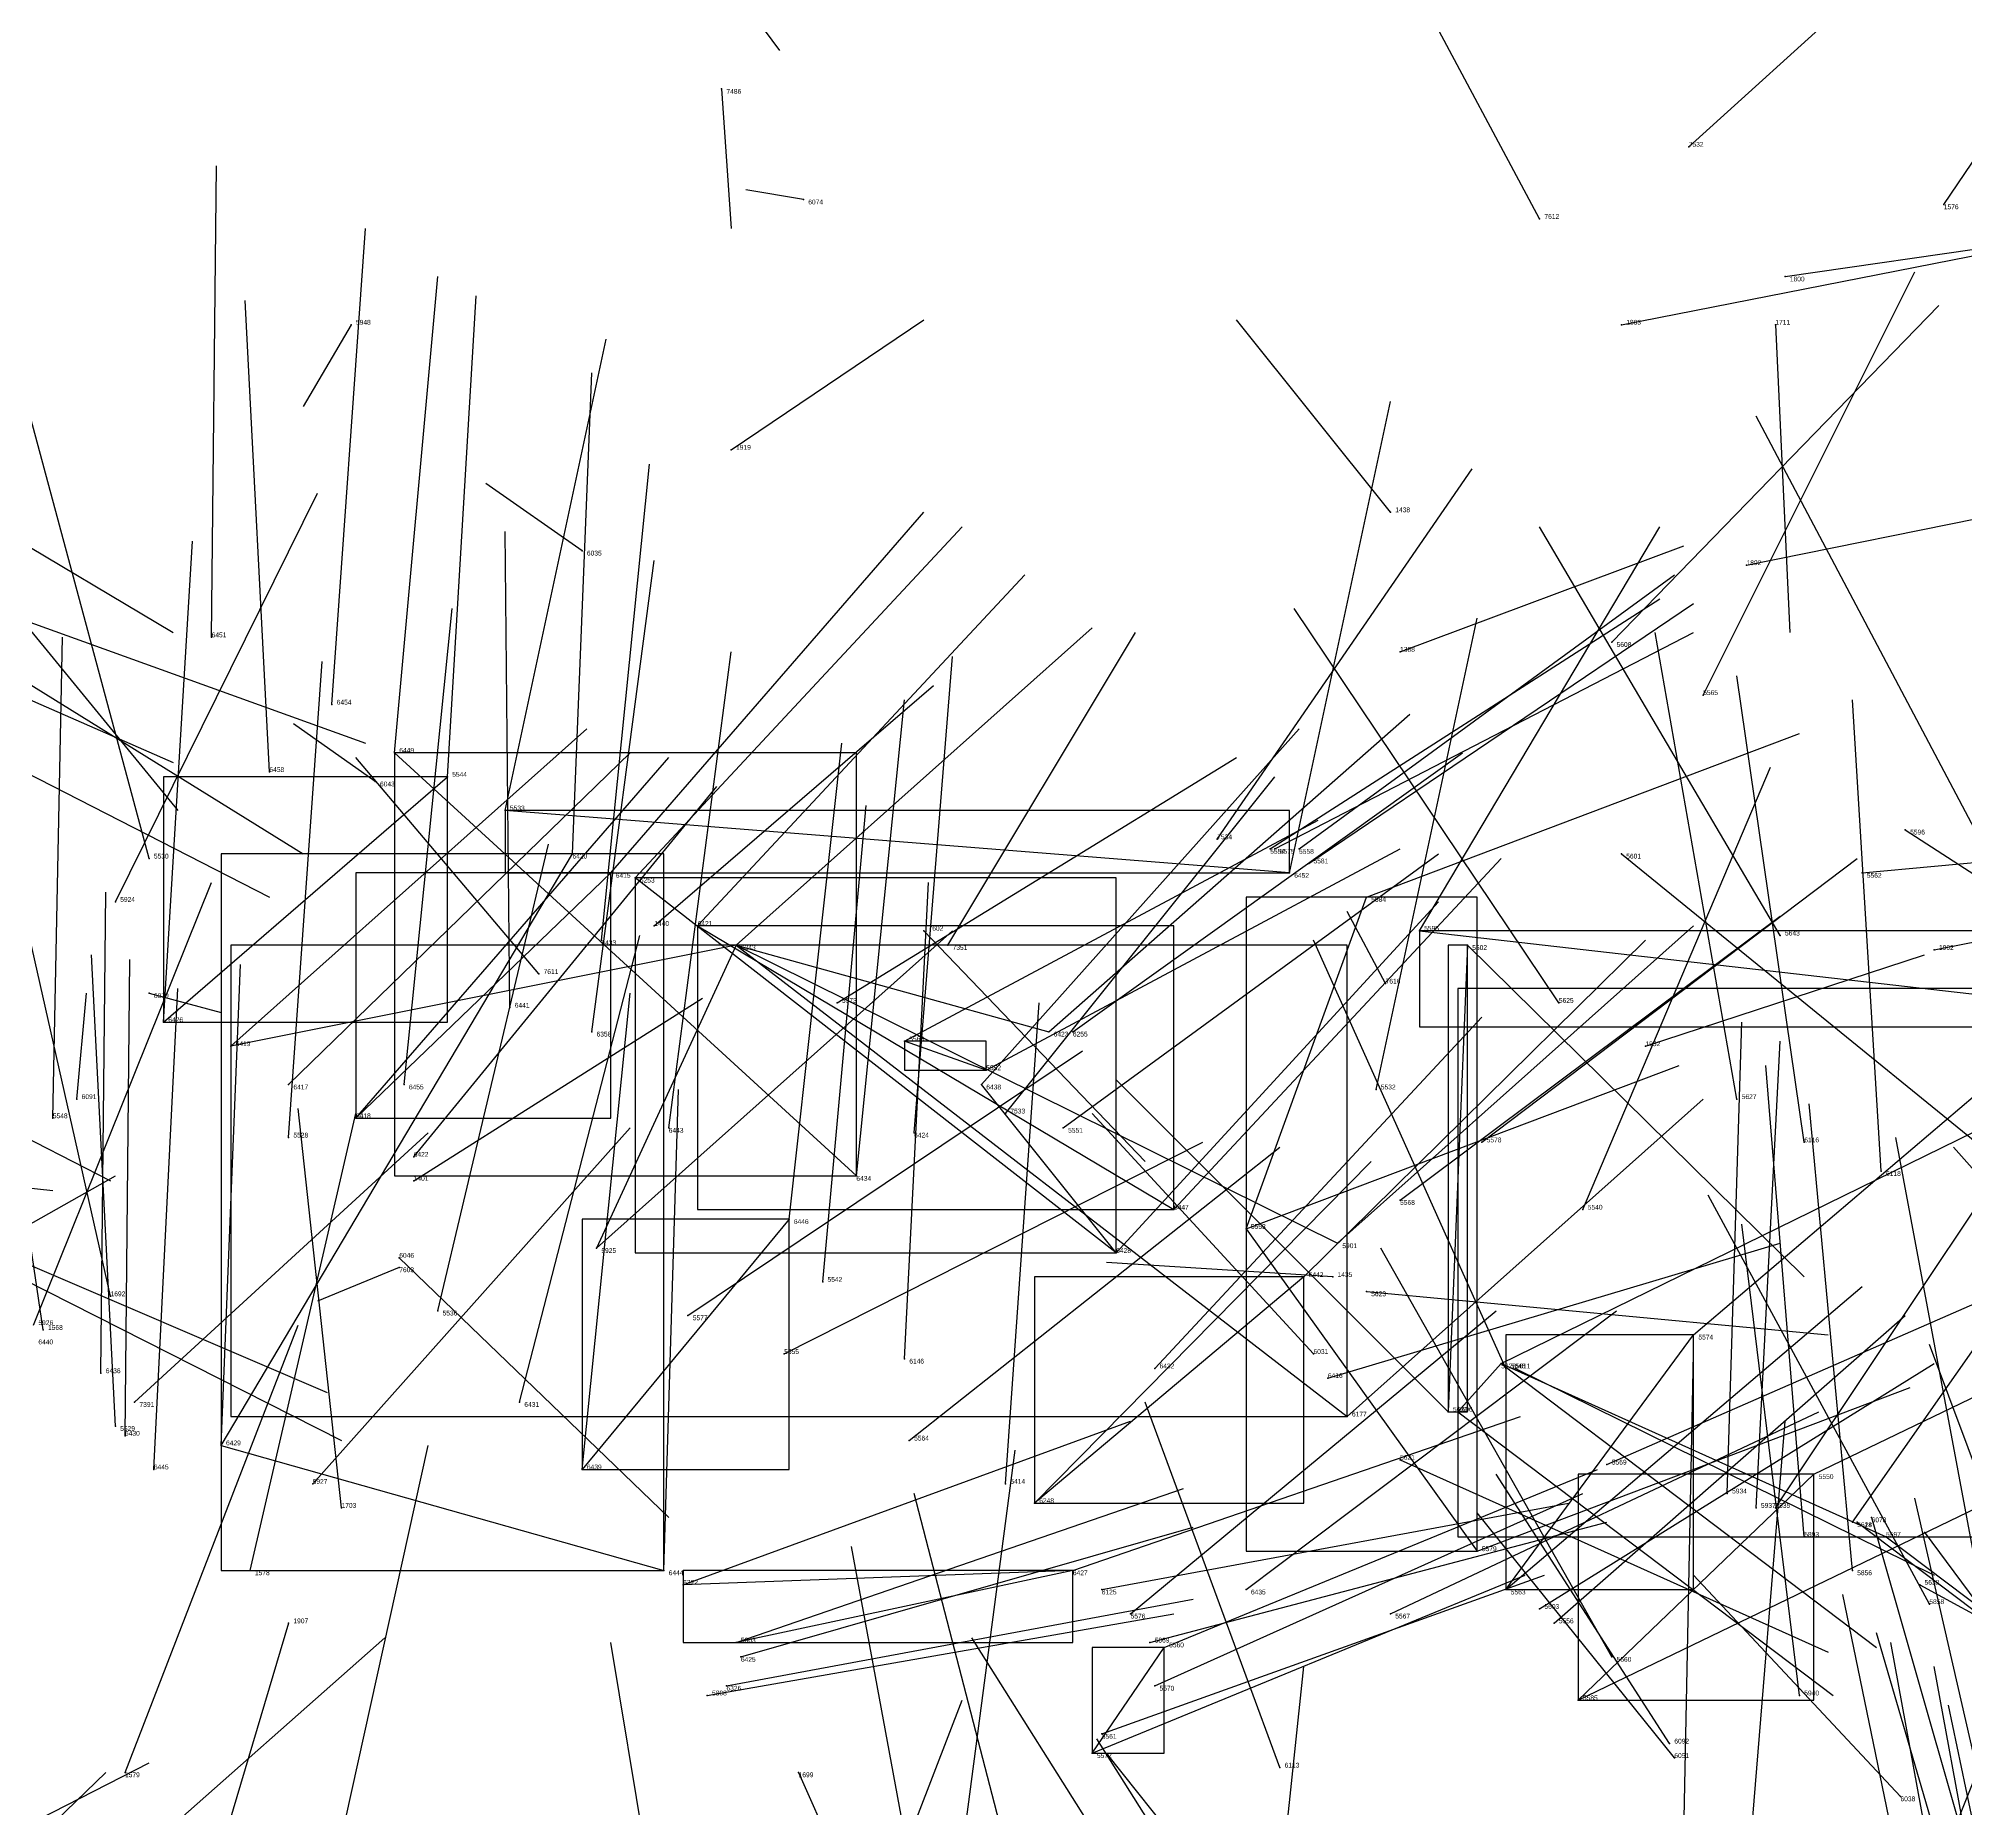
# Model space of a CAD drawing. Extents: x 59.1 to 70.8, y 600.3 to 605.1.
# Drawn here: x 67.064 to 67.4645, y 604.1485 to 604.5165 of the extents above; entities that cross this region are included whole.
import ezdxf

# ---------------------------------------------------------------- set-up
doc = ezdxf.new("R2010")
doc.units = 0
for name, color, linetype in [('Clients', 3, 'CONTINUOUS'), ('Facilities', 3, 'CONTINUOUS'), ('Facilities_lines', 3, 'CONTINUOUS'), ('Min_max_boxes', 1, 'CONTINUOUS'), ('Normals', 1, 'CONTINUOUS'), ('Source_points', 5, 'CONTINUOUS'), ('Text', 3, 'CONTINUOUS')]:
    doc.layers.add(name, color=color, linetype=linetype)

msp = doc.modelspace()

# ---------------------------------------------------------------- linework, layer by layer
at = {"layer": 'Clients', "color": 5}
for p in [(67.149, 604.363, 455.566), (67.161, 604.356, 455.49), (67.175, 604.347, 455.419), (67.183, 604.343, 455.343), (67.188, 604.342, 455.268), (67.34, 604.338, 454.521), (67.104, 604.307, 455.476), (67.244, 604.308, 454.822), (67.274, 604.31, 455.109), (67.26, 604.299, 455.313), (67.234, 604.28, 455.524), (67.3, 604.273, 455.252), (67.18, 604.265, 455.038), (67.334, 604.266, 455.063), (67.408, 604.247, 454.779), (67.357, 604.231, 454.417), (67.359, 604.231, 454.356), (67.336, 604.23, 455.032), (67.177, 604.219, 455.654), (67.433, 604.218, 454.636), (67.271, 604.212, 455.324), (67.363, 604.202, 454.551), (67.448, 604.205, 454.363), (67.194, 604.198, 455.51), (67.198, 604.195, 455.164), (67.209, 604.183, 455.231), (67.298, 604.182, 454.905)]:
    msp.add_point(p, dxfattribs=at)
at = {"layer": 'Facilities', "color": 3}
for p in [(67.206, 604.506, 459.026), (67.407, 604.494, 462.282), (67.223, 604.483, 457.541), (67.376, 604.479, 458.886), (67.46, 604.482, 453.055), (67.427, 604.467, 448.398), (67.129, 604.457, 453.798), (67.393, 604.457, 448.368), (67.425, 604.457, 452.99), (67.208, 604.431, 449.168), (67.345, 604.418, 451.651), (67.177, 604.41, 457.46), (67.419, 604.407, 448.447), (67.1, 604.392, 455.78), (67.391, 604.391, 454.457), (67.347, 604.389, 451.007), (67.41, 604.38, 454.617), (67.125, 604.378, 455.711), (67.138, 604.368, 455.639), (67.112, 604.364, 455.836), (67.134, 604.362, 457.467), (67.452, 604.352, 454.315), (67.309, 604.35, 462.279), (67.32, 604.348, 454.743), (67.321, 604.348, 454.824), (67.326, 604.348, 454.668), (67.393, 604.347, 454.388), (67.087, 604.346, 455.953), (67.324, 604.343, 455.745), (67.328, 604.345, 454.592), (67.443, 604.343, 454.51), (67.08, 604.337, 453.684), (67.192, 604.332, 451.584), (67.201, 604.332, 455.196), (67.248, 604.331, 458.717), (67.351, 604.331, 454.446), (67.181, 604.329, 455.531), (67.209, 604.328, 455.04), (67.253, 604.328, 461.861), (67.361, 604.328, 454.373), (67.426, 604.33, 454.244), (67.458, 604.327, 449.137), (67.168, 604.322, 458.654), (67.344, 604.32, 458.792), (67.087, 604.318, 457.507), (67.162, 604.315, 455.448), (67.23, 604.316, 454.893), (67.38, 604.316, 454.301), (67.09, 604.312, 455.552), (67.179, 604.31, 455.769), (67.279, 604.31, 455.015), (67.398, 604.307, 450.871), (67.116, 604.299, 455.403), (67.14, 604.299, 455.853), (67.261, 604.302, 454.747), (67.072, 604.296, 457.523), (67.342, 604.298, 455.793), (67.417, 604.296, 454.004), (67.067, 604.292, 455.64), (67.13, 604.292, 455.331), (67.265, 604.293, 462.482), (67.116, 604.288, 455.882), (67.195, 604.29, 455.695), (67.246, 604.289, 455.418), (67.277, 604.29, 454.678), (67.364, 604.287, 454.849), (67.431, 604.287, 453.934), (67.142, 604.284, 455.255), (67.142, 604.279, 451.288), (67.447, 604.281, 453.86), (67.347, 604.275, 454.958), (67.22, 604.271, 455.632), (67.385, 604.273, 455.81), (67.315, 604.269, 454.536), (67.139, 604.263, 457.269), (67.288, 604.264, 455.354), (67.139, 604.261, 458.995), (67.327, 604.259, 455.164), (67.333, 604.259, 451.664), (67.079, 604.255, 452.989), (67.227, 604.258, 455.544), (67.34, 604.256, 454.464), (67.147, 604.252, 455.803), (67.199, 604.251, 454.967), (67.065, 604.248, 453.006), (67.219, 604.243, 454.894), (67.329, 604.243, 457.317), (67.077, 604.239, 455.61), (67.244, 604.242, 455.471), (67.296, 604.24, 455.283), (67.368, 604.241, 454.321), (67.369, 604.24, 454.168), (67.371, 604.24, 454.396), (67.332, 604.238, 455.102), (67.084, 604.233, 460.482), (67.164, 604.233, 455.726), (67.08, 604.228, 455.817), (67.082, 604.226, 455.746), (67.102, 604.224, 455.54), (67.245, 604.225, 454.827), (67.088, 604.219, 455.606), (67.347, 604.221, 454.476), (67.39, 604.22, 454.855), (67.121, 604.216, 455.469), (67.265, 604.216, 455.401), (67.415, 604.214, 453.642), (67.127, 604.211, 452.947), (67.421, 604.211, 453.568), (67.425, 604.211, 455.849), (67.441, 604.208, 454.499), (67.442, 604.208, 454.433), (67.445, 604.209, 457.806), (67.431, 604.205, 453.494), (67.108, 604.198, 453.035), (67.279, 604.198, 455.25), (67.441, 604.198, 453.423), (67.285, 604.194, 455.182), (67.315, 604.194, 454.659), (67.369, 604.194, 454.749), (67.455, 604.195, 454.293), (67.376, 604.19, 454.612), (67.457, 604.191, 453.349), (67.116, 604.187, 449.053), (67.291, 604.189, 454.771), (67.345, 604.189, 454.982), (67.379, 604.187, 454.679), (67.295, 604.183, 455.044), (67.21, 604.18, 455.299), (67.391, 604.18, 454.081), (67.207, 604.174, 455.182), (67.296, 604.174, 454.783), (67.203, 604.172, 455.245), (67.384, 604.171, 454.628), (67.43, 604.172, 453.792), (67.285, 604.164, 454.964), (67.403, 604.162, 457.563), (67.283, 604.16, 454.903), (67.404, 604.159, 457.493), (67.082, 604.156, 453.008), (67.222, 604.156, 452.821), (67.322, 604.157, 457.877), (67.451, 604.151, 457.447)]:
    msp.add_point(p, dxfattribs=at)
at = {"layer": 'Facilities_lines', "color": 3}
for p, q in [((67.138, 604.368, 455.639), (67.234, 604.28, 455.524)), ((67.09, 604.312, 455.552), (67.149, 604.363, 455.566)), ((67.324, 604.343, 455.745), (67.161, 604.356, 455.49)), ((67.102, 604.224, 455.54), (67.175, 604.347, 455.419)), ((67.13, 604.292, 455.331), (67.183, 604.343, 455.343)), ((67.288, 604.264, 455.354), (67.188, 604.342, 455.268)), ((67.315, 604.269, 454.536), (67.34, 604.338, 454.521)), ((67.201, 604.332, 455.196), (67.3, 604.273, 455.252)), ((67.351, 604.331, 454.446), (67.526, 604.311, 454.491)), ((67.209, 604.328, 455.04), (67.104, 604.307, 455.476)), ((67.209, 604.328, 455.04), (67.18, 604.265, 455.038)), ((67.209, 604.328, 455.04), (67.334, 604.266, 455.063)), ((67.209, 604.328, 455.04), (67.336, 604.23, 455.032)), ((67.209, 604.328, 455.04), (67.274, 604.31, 455.109)), ((67.361, 604.328, 454.373), (67.357, 604.231, 454.417)), ((67.368, 604.241, 454.321), (67.527, 604.319, 454.376)), ((67.261, 604.302, 454.747), (67.244, 604.308, 454.822)), ((67.288, 604.264, 455.354), (67.26, 604.299, 455.313)), ((67.22, 604.271, 455.632), (67.177, 604.219, 455.654)), ((67.315, 604.269, 454.536), (67.363, 604.202, 454.551)), ((67.327, 604.259, 455.164), (67.271, 604.212, 455.324)), ((67.369, 604.194, 454.749), (67.408, 604.247, 454.779)), ((67.368, 604.241, 454.321), (67.359, 604.231, 454.356)), ((67.368, 604.241, 454.321), (67.448, 604.205, 454.363)), ((67.102, 604.224, 455.54), (67.194, 604.198, 455.51)), ((67.384, 604.171, 454.628), (67.433, 604.218, 454.636)), ((67.279, 604.198, 455.25), (67.198, 604.195, 455.164)), ((67.279, 604.198, 455.25), (67.209, 604.183, 455.231)), ((67.283, 604.16, 454.903), (67.298, 604.182, 454.905))]:
    msp.add_line(p, q, dxfattribs=at)
at = {"layer": 'Min_max_boxes', "color": 1}
for p, q in [((67.234, 604.368, 455.524), (67.138, 604.368, 455.524)), ((67.138, 604.368, 455.524), (67.138, 604.28, 455.524)), ((67.234, 604.368, 455.639), (67.138, 604.368, 455.639)), ((67.138, 604.368, 455.639), (67.138, 604.28, 455.639)), ((67.138, 604.368, 455.524), (67.138, 604.368, 455.639)), ((67.234, 604.28, 455.524), (67.234, 604.368, 455.524)), ((67.234, 604.28, 455.639), (67.234, 604.368, 455.639)), ((67.234, 604.368, 455.524), (67.234, 604.368, 455.639)), ((67.149, 604.363, 455.552), (67.09, 604.363, 455.552)), ((67.09, 604.363, 455.552), (67.09, 604.312, 455.552)), ((67.149, 604.363, 455.566), (67.09, 604.363, 455.566)), ((67.09, 604.363, 455.566), (67.09, 604.312, 455.566)), ((67.09, 604.363, 455.552), (67.09, 604.363, 455.566)), ((67.149, 604.312, 455.552), (67.149, 604.363, 455.552)), ((67.149, 604.312, 455.566), (67.149, 604.363, 455.566)), ((67.149, 604.363, 455.552), (67.149, 604.363, 455.566)), ((67.324, 604.356, 455.49), (67.161, 604.356, 455.49)), ((67.161, 604.356, 455.49), (67.161, 604.343, 455.49)), ((67.324, 604.356, 455.745), (67.161, 604.356, 455.745)), ((67.161, 604.356, 455.745), (67.161, 604.343, 455.745)), ((67.161, 604.356, 455.49), (67.161, 604.356, 455.745)), ((67.324, 604.343, 455.49), (67.324, 604.356, 455.49)), ((67.324, 604.343, 455.745), (67.324, 604.356, 455.745)), ((67.324, 604.356, 455.49), (67.324, 604.356, 455.745)), ((67.194, 604.347, 455.419), (67.102, 604.347, 455.419)), ((67.102, 604.347, 455.419), (67.102, 604.198, 455.419)), ((67.194, 604.347, 455.54), (67.102, 604.347, 455.54)), ((67.102, 604.347, 455.54), (67.102, 604.198, 455.54)), ((67.102, 604.347, 455.419), (67.102, 604.347, 455.54)), ((67.194, 604.198, 455.419), (67.194, 604.347, 455.419)), ((67.194, 604.198, 455.54), (67.194, 604.347, 455.54)), ((67.194, 604.347, 455.419), (67.194, 604.347, 455.54)), ((67.183, 604.343, 455.331), (67.13, 604.343, 455.331)), ((67.13, 604.343, 455.331), (67.13, 604.292, 455.331)), ((67.183, 604.343, 455.343), (67.13, 604.343, 455.343)), ((67.13, 604.343, 455.343), (67.13, 604.292, 455.343)), ((67.13, 604.343, 455.331), (67.13, 604.343, 455.343)), ((67.161, 604.343, 455.49), (67.324, 604.343, 455.49)), ((67.161, 604.343, 455.745), (67.324, 604.343, 455.745)), ((67.161, 604.343, 455.49), (67.161, 604.343, 455.745)), ((67.183, 604.292, 455.331), (67.183, 604.343, 455.331)), ((67.183, 604.292, 455.343), (67.183, 604.343, 455.343)), ((67.183, 604.343, 455.331), (67.183, 604.343, 455.343)), ((67.324, 604.343, 455.49), (67.324, 604.343, 455.745)), ((67.288, 604.342, 455.268), (67.188, 604.342, 455.268)), ((67.188, 604.342, 455.268), (67.188, 604.264, 455.268)), ((67.288, 604.342, 455.354), (67.188, 604.342, 455.354)), ((67.188, 604.342, 455.354), (67.188, 604.264, 455.354)), ((67.188, 604.342, 455.268), (67.188, 604.342, 455.354)), ((67.288, 604.264, 455.268), (67.288, 604.342, 455.268)), ((67.288, 604.264, 455.354), (67.288, 604.342, 455.354)), ((67.288, 604.342, 455.268), (67.288, 604.342, 455.354)), ((67.363, 604.338, 454.521), (67.315, 604.338, 454.521)), ((67.315, 604.338, 454.521), (67.315, 604.202, 454.521)), ((67.363, 604.338, 454.551), (67.315, 604.338, 454.551)), ((67.315, 604.338, 454.551), (67.315, 604.202, 454.551)), ((67.315, 604.338, 454.521), (67.315, 604.338, 454.551)), ((67.363, 604.202, 454.521), (67.363, 604.338, 454.521)), ((67.363, 604.202, 454.551), (67.363, 604.338, 454.551)), ((67.363, 604.338, 454.521), (67.363, 604.338, 454.551)), ((67.3, 604.332, 455.196), (67.201, 604.332, 455.196)), ((67.201, 604.332, 455.196), (67.201, 604.273, 455.196)), ((67.3, 604.332, 455.252), (67.201, 604.332, 455.252)), ((67.201, 604.332, 455.252), (67.201, 604.273, 455.252)), ((67.201, 604.332, 455.196), (67.201, 604.332, 455.252)), ((67.3, 604.273, 455.196), (67.3, 604.332, 455.196)), ((67.3, 604.273, 455.252), (67.3, 604.332, 455.252)), ((67.3, 604.332, 455.196), (67.3, 604.332, 455.252)), ((67.526, 604.331, 454.446), (67.351, 604.331, 454.446)), ((67.351, 604.331, 454.446), (67.351, 604.311, 454.446)), ((67.526, 604.331, 454.491), (67.351, 604.331, 454.491)), ((67.351, 604.331, 454.491), (67.351, 604.311, 454.491)), ((67.351, 604.331, 454.446), (67.351, 604.331, 454.491)), ((67.336, 604.328, 455.032), (67.104, 604.328, 455.032)), ((67.104, 604.328, 455.032), (67.104, 604.23, 455.032)), ((67.336, 604.328, 455.476), (67.104, 604.328, 455.476)), ((67.104, 604.328, 455.476), (67.104, 604.23, 455.476)), ((67.104, 604.328, 455.032), (67.104, 604.328, 455.476)), ((67.336, 604.23, 455.032), (67.336, 604.328, 455.032)), ((67.336, 604.23, 455.476), (67.336, 604.328, 455.476)), ((67.336, 604.328, 455.032), (67.336, 604.328, 455.476)), ((67.361, 604.328, 454.373), (67.357, 604.328, 454.373)), ((67.357, 604.328, 454.373), (67.357, 604.231, 454.373)), ((67.361, 604.328, 454.417), (67.357, 604.328, 454.417)), ((67.357, 604.328, 454.417), (67.357, 604.231, 454.417)), ((67.357, 604.328, 454.373), (67.357, 604.328, 454.417)), ((67.361, 604.231, 454.373), (67.361, 604.328, 454.373)), ((67.361, 604.231, 454.417), (67.361, 604.328, 454.417)), ((67.361, 604.328, 454.373), (67.361, 604.328, 454.417)), ((67.527, 604.319, 454.321), (67.359, 604.319, 454.321)), ((67.359, 604.319, 454.321), (67.359, 604.205, 454.321)), ((67.527, 604.319, 454.376), (67.359, 604.319, 454.376)), ((67.359, 604.319, 454.376), (67.359, 604.205, 454.376)), ((67.359, 604.319, 454.321), (67.359, 604.319, 454.376)), ((67.09, 604.312, 455.552), (67.149, 604.312, 455.552)), ((67.09, 604.312, 455.566), (67.149, 604.312, 455.566)), ((67.09, 604.312, 455.552), (67.09, 604.312, 455.566)), ((67.149, 604.312, 455.552), (67.149, 604.312, 455.566)), ((67.351, 604.311, 454.446), (67.526, 604.311, 454.446)), ((67.351, 604.311, 454.491), (67.526, 604.311, 454.491)), ((67.351, 604.311, 454.446), (67.351, 604.311, 454.491)), ((67.261, 604.308, 454.747), (67.244, 604.308, 454.747)), ((67.244, 604.308, 454.747), (67.244, 604.302, 454.747)), ((67.261, 604.308, 454.822), (67.244, 604.308, 454.822)), ((67.244, 604.308, 454.822), (67.244, 604.302, 454.822)), ((67.244, 604.308, 454.747), (67.244, 604.308, 454.822)), ((67.261, 604.302, 454.747), (67.261, 604.308, 454.747)), ((67.261, 604.302, 454.822), (67.261, 604.308, 454.822)), ((67.261, 604.308, 454.747), (67.261, 604.308, 454.822)), ((67.244, 604.302, 454.747), (67.261, 604.302, 454.747)), ((67.244, 604.302, 454.822), (67.261, 604.302, 454.822)), ((67.244, 604.302, 454.747), (67.244, 604.302, 454.822)), ((67.261, 604.302, 454.747), (67.261, 604.302, 454.822)), ((67.13, 604.292, 455.331), (67.183, 604.292, 455.331)), ((67.13, 604.292, 455.343), (67.183, 604.292, 455.343)), ((67.13, 604.292, 455.331), (67.13, 604.292, 455.343)), ((67.183, 604.292, 455.331), (67.183, 604.292, 455.343)), ((67.138, 604.28, 455.524), (67.234, 604.28, 455.524)), ((67.138, 604.28, 455.639), (67.234, 604.28, 455.639)), ((67.138, 604.28, 455.524), (67.138, 604.28, 455.639)), ((67.234, 604.28, 455.524), (67.234, 604.28, 455.639)), ((67.22, 604.271, 455.632), (67.177, 604.271, 455.632)), ((67.177, 604.271, 455.632), (67.177, 604.219, 455.632)), ((67.22, 604.271, 455.654), (67.177, 604.271, 455.654)), ((67.177, 604.271, 455.654), (67.177, 604.219, 455.654)), ((67.177, 604.271, 455.632), (67.177, 604.271, 455.654)), ((67.201, 604.273, 455.196), (67.3, 604.273, 455.196)), ((67.201, 604.273, 455.252), (67.3, 604.273, 455.252)), ((67.201, 604.273, 455.196), (67.201, 604.273, 455.252)), ((67.22, 604.219, 455.632), (67.22, 604.271, 455.632)), ((67.22, 604.219, 455.654), (67.22, 604.271, 455.654)), ((67.22, 604.271, 455.632), (67.22, 604.271, 455.654)), ((67.3, 604.273, 455.196), (67.3, 604.273, 455.252)), ((67.188, 604.264, 455.268), (67.288, 604.264, 455.268)), ((67.188, 604.264, 455.354), (67.288, 604.264, 455.354)), ((67.188, 604.264, 455.268), (67.188, 604.264, 455.354)), ((67.288, 604.264, 455.268), (67.288, 604.264, 455.354)), ((67.327, 604.259, 455.164), (67.271, 604.259, 455.164)), ((67.271, 604.259, 455.164), (67.271, 604.212, 455.164)), ((67.327, 604.259, 455.324), (67.271, 604.259, 455.324)), ((67.271, 604.259, 455.324), (67.271, 604.212, 455.324)), ((67.271, 604.259, 455.164), (67.271, 604.259, 455.324)), ((67.327, 604.212, 455.164), (67.327, 604.259, 455.164)), ((67.327, 604.212, 455.324), (67.327, 604.259, 455.324)), ((67.327, 604.259, 455.164), (67.327, 604.259, 455.324)), ((67.408, 604.247, 454.749), (67.369, 604.247, 454.749)), ((67.369, 604.247, 454.749), (67.369, 604.194, 454.749)), ((67.408, 604.247, 454.779), (67.369, 604.247, 454.779)), ((67.369, 604.247, 454.779), (67.369, 604.194, 454.779)), ((67.369, 604.247, 454.749), (67.369, 604.247, 454.779)), ((67.408, 604.194, 454.749), (67.408, 604.247, 454.749)), ((67.408, 604.194, 454.779), (67.408, 604.247, 454.779)), ((67.408, 604.247, 454.749), (67.408, 604.247, 454.779)), ((67.357, 604.231, 454.373), (67.361, 604.231, 454.373)), ((67.357, 604.231, 454.417), (67.361, 604.231, 454.417)), ((67.357, 604.231, 454.373), (67.357, 604.231, 454.417)), ((67.361, 604.231, 454.373), (67.361, 604.231, 454.417)), ((67.104, 604.23, 455.032), (67.336, 604.23, 455.032)), ((67.104, 604.23, 455.476), (67.336, 604.23, 455.476)), ((67.104, 604.23, 455.032), (67.104, 604.23, 455.476)), ((67.336, 604.23, 455.032), (67.336, 604.23, 455.476)), ((67.177, 604.219, 455.632), (67.22, 604.219, 455.632)), ((67.177, 604.219, 455.654), (67.22, 604.219, 455.654)), ((67.177, 604.219, 455.632), (67.177, 604.219, 455.654)), ((67.22, 604.219, 455.632), (67.22, 604.219, 455.654)), ((67.433, 604.218, 454.628), (67.384, 604.218, 454.628)), ((67.384, 604.218, 454.628), (67.384, 604.171, 454.628)), ((67.433, 604.218, 454.636), (67.384, 604.218, 454.636)), ((67.384, 604.218, 454.636), (67.384, 604.171, 454.636)), ((67.384, 604.218, 454.628), (67.384, 604.218, 454.636)), ((67.433, 604.171, 454.628), (67.433, 604.218, 454.628)), ((67.433, 604.171, 454.636), (67.433, 604.218, 454.636)), ((67.433, 604.218, 454.628), (67.433, 604.218, 454.636)), ((67.271, 604.212, 455.164), (67.327, 604.212, 455.164)), ((67.271, 604.212, 455.324), (67.327, 604.212, 455.324)), ((67.271, 604.212, 455.164), (67.271, 604.212, 455.324)), ((67.327, 604.212, 455.164), (67.327, 604.212, 455.324)), ((67.315, 604.202, 454.521), (67.363, 604.202, 454.521)), ((67.315, 604.202, 454.551), (67.363, 604.202, 454.551)), ((67.315, 604.202, 454.521), (67.315, 604.202, 454.551)), ((67.359, 604.205, 454.321), (67.527, 604.205, 454.321)), ((67.359, 604.205, 454.376), (67.527, 604.205, 454.376)), ((67.359, 604.205, 454.321), (67.359, 604.205, 454.376)), ((67.363, 604.202, 454.521), (67.363, 604.202, 454.551)), ((67.102, 604.198, 455.419), (67.194, 604.198, 455.419)), ((67.102, 604.198, 455.54), (67.194, 604.198, 455.54)), ((67.102, 604.198, 455.419), (67.102, 604.198, 455.54)), ((67.194, 604.198, 455.419), (67.194, 604.198, 455.54)), ((67.279, 604.198, 455.164), (67.198, 604.198, 455.164)), ((67.198, 604.198, 455.164), (67.198, 604.183, 455.164)), ((67.279, 604.198, 455.25), (67.198, 604.198, 455.25)), ((67.198, 604.198, 455.25), (67.198, 604.183, 455.25)), ((67.198, 604.198, 455.164), (67.198, 604.198, 455.25)), ((67.279, 604.183, 455.164), (67.279, 604.198, 455.164)), ((67.279, 604.183, 455.25), (67.279, 604.198, 455.25)), ((67.279, 604.198, 455.164), (67.279, 604.198, 455.25)), ((67.369, 604.194, 454.749), (67.408, 604.194, 454.749)), ((67.369, 604.194, 454.779), (67.408, 604.194, 454.779)), ((67.369, 604.194, 454.749), (67.369, 604.194, 454.779)), ((67.408, 604.194, 454.749), (67.408, 604.194, 454.779)), ((67.198, 604.183, 455.164), (67.279, 604.183, 455.164)), ((67.198, 604.183, 455.25), (67.279, 604.183, 455.25)), ((67.198, 604.183, 455.164), (67.198, 604.183, 455.25)), ((67.279, 604.183, 455.164), (67.279, 604.183, 455.25)), ((67.298, 604.182, 454.903), (67.283, 604.182, 454.903)), ((67.283, 604.182, 454.903), (67.283, 604.16, 454.903)), ((67.298, 604.182, 454.905), (67.283, 604.182, 454.905)), ((67.283, 604.182, 454.905), (67.283, 604.16, 454.905)), ((67.283, 604.182, 454.903), (67.283, 604.182, 454.905)), ((67.298, 604.16, 454.903), (67.298, 604.182, 454.903)), ((67.298, 604.16, 454.905), (67.298, 604.182, 454.905)), ((67.298, 604.182, 454.903), (67.298, 604.182, 454.905)), ((67.384, 604.171, 454.628), (67.433, 604.171, 454.628)), ((67.384, 604.171, 454.636), (67.433, 604.171, 454.636)), ((67.384, 604.171, 454.628), (67.384, 604.171, 454.636)), ((67.433, 604.171, 454.628), (67.433, 604.171, 454.636)), ((67.283, 604.16, 454.903), (67.298, 604.16, 454.903)), ((67.283, 604.16, 454.905), (67.298, 604.16, 454.905)), ((67.283, 604.16, 454.903), (67.283, 604.16, 454.905)), ((67.298, 604.16, 454.903), (67.298, 604.16, 454.905))]:
    msp.add_line(p, q, dxfattribs=at)
at = {"layer": 'Normals', "color": 1}
for p, q in [((67.181, 604.564, 457.512), (67.218, 604.514, 457.59)), ((67.376, 604.479, 458.886), (67.338, 604.55, 458.945)), ((67.46, 604.482, 453.055), (67.506, 604.55, 452.999)), ((67.407, 604.494, 462.282), (67.46, 604.542, 462.352)), ((67.206, 604.506, 459.026), (67.208, 604.477, 459.122)), ((67.1, 604.392, 455.78), (67.101, 604.49, 455.763)), ((67.223, 604.483, 457.541), (67.211, 604.485, 457.64)), ((67.427, 604.467, 448.398), (67.524, 604.481, 448.42)), ((67.125, 604.378, 455.711), (67.132, 604.477, 455.7)), ((67.393, 604.457, 448.368), (67.49, 604.476, 448.381)), ((67.138, 604.368, 455.639), (67.147, 604.467, 455.631)), ((67.41, 604.38, 454.617), (67.454, 604.468, 454.635)), ((67.149, 604.363, 455.566), (67.155, 604.463, 455.562)), ((67.112, 604.364, 455.836), (67.107, 604.462, 455.816)), ((67.391, 604.391, 454.457), (67.459, 604.461, 454.478)), ((67.129, 604.457, 453.798), (67.119, 604.44, 453.896)), ((67.208, 604.431, 449.168), (67.248, 604.458, 449.256)), ((67.345, 604.418, 451.651), (67.313, 604.458, 451.737)), ((67.425, 604.457, 452.99), (67.428, 604.393, 453.067)), ((67.161, 604.356, 455.49), (67.182, 604.454, 455.485)), ((67.175, 604.347, 455.419), (67.179, 604.447, 455.41)), ((67.013, 604.44, 455.984), (67.092, 604.393, 456.022)), ((67.087, 604.346, 455.953), (67.062, 604.439, 455.927)), ((67.324, 604.343, 455.745), (67.345, 604.441, 455.74)), ((67.467, 604.351, 454.172), (67.421, 604.438, 454.151)), ((67.034, 604.428, 455.913), (67.093, 604.356, 455.949)), ((67.181, 604.329, 455.531), (67.191, 604.428, 455.526)), ((67.309, 604.35, 462.279), (67.362, 604.427, 462.314)), ((67.177, 604.41, 457.46), (67.157, 604.424, 457.557)), ((67.419, 604.407, 448.447), (67.513, 604.426, 448.418)), ((67.08, 604.337, 453.684), (67.122, 604.422, 453.652)), ((67.183, 604.343, 455.343), (67.248, 604.418, 455.355)), ((67.188, 604.342, 455.268), (67.256, 604.415, 455.279)), ((67.351, 604.331, 454.446), (67.401, 604.415, 454.466)), ((67.426, 604.33, 454.244), (67.376, 604.415, 454.231)), ((67.09, 604.312, 455.552), (67.096, 604.412, 455.548)), ((67.162, 604.315, 455.448), (67.161, 604.414, 455.437)), ((67.347, 604.389, 451.007), (67.406, 604.411, 451.085)), ((67.179, 604.31, 455.769), (67.192, 604.408, 455.758)), ((67.005, 604.404, 456.205), (67.092, 604.366, 456.235)), ((67.201, 604.332, 455.196), (67.269, 604.405, 455.203)), ((67.326, 604.348, 454.668), (67.404, 604.405, 454.694)), ((67.046, 604.401, 455.945), (67.132, 604.37, 455.985)), ((67.32, 604.348, 454.743), (67.401, 604.4, 454.768)), ((67.328, 604.345, 454.592), (67.408, 604.399, 454.618)), ((67.04, 604.396, 456.046), (67.119, 604.347, 456.082)), ((67.14, 604.299, 455.853), (67.15, 604.398, 455.84)), ((67.38, 604.316, 454.301), (67.325, 604.398, 454.286)), ((67.342, 604.298, 455.793), (67.363, 604.396, 455.788)), ((67.067, 604.292, 455.64), (67.069, 604.392, 455.632)), ((67.209, 604.328, 455.04), (67.283, 604.394, 455.051)), ((67.253, 604.328, 461.861), (67.292, 604.393, 461.926)), ((67.321, 604.348, 454.824), (67.408, 604.393, 454.844)), ((67.417, 604.296, 454.004), (67.4, 604.393, 453.984)), ((67.116, 604.288, 455.882), (67.123, 604.387, 455.868)), ((67.195, 604.29, 455.695), (67.208, 604.389, 455.689)), ((67.246, 604.289, 455.418), (67.254, 604.388, 455.409)), ((67.431, 604.287, 453.934), (67.417, 604.384, 453.913)), ((67.028, 604.381, 456.126), (67.112, 604.338, 456.158)), ((67.192, 604.332, 451.584), (67.25, 604.382, 451.648)), ((67.234, 604.28, 455.524), (67.244, 604.379, 455.516)), ((67.447, 604.281, 453.86), (67.441, 604.379, 453.839)), ((67.274, 604.31, 455.109), (67.349, 604.376, 455.12)), ((67.104, 604.307, 455.476), (67.178, 604.373, 455.488)), ((67.134, 604.362, 457.467), (67.117, 604.374, 457.565)), ((67.26, 604.299, 455.313), (67.326, 604.373, 455.325)), ((67.34, 604.338, 454.521), (67.43, 604.372, 454.547)), ((67.116, 604.299, 455.403), (67.187, 604.368, 455.418)), ((67.13, 604.292, 455.331), (67.195, 604.367, 455.344)), ((67.168, 604.322, 458.654), (67.13, 604.367, 458.734)), ((67.22, 604.271, 455.632), (67.231, 604.37, 455.629)), ((67.23, 604.316, 454.893), (67.313, 604.367, 454.915)), ((67.279, 604.31, 455.015), (67.36, 604.368, 455.028)), ((67.265, 604.293, 462.482), (67.321, 604.363, 462.526)), ((67.385, 604.273, 455.81), (67.424, 604.365, 455.809)), ((67.142, 604.284, 455.255), (67.205, 604.361, 455.265)), ((67.227, 604.258, 455.544), (67.236, 604.357, 455.538)), ((67.244, 604.308, 454.822), (67.33, 604.354, 454.843)), ((67.443, 604.343, 454.51), (67.539, 604.352, 454.537)), ((67.452, 604.352, 454.315), (67.535, 604.298, 454.332)), ((67.147, 604.252, 455.803), (67.17, 604.349, 455.798)), ((67.261, 604.302, 454.747), (67.347, 604.348, 454.769)), ((67.277, 604.29, 454.678), (67.355, 604.347, 454.702)), ((67.393, 604.347, 454.388), (67.468, 604.286, 454.412)), ((67.3, 604.273, 455.252), (67.368, 604.346, 455.259)), ((67.364, 604.287, 454.849), (67.442, 604.346, 454.87)), ((67.458, 604.327, 449.137), (67.554, 604.346, 449.158)), ((67.063, 604.249, 453.715), (67.1, 604.341, 453.7)), ((67.077, 604.239, 455.61), (67.078, 604.339, 455.603)), ((67.244, 604.242, 455.471), (67.249, 604.341, 455.461)), ((67.079, 604.255, 452.989), (67.061, 604.335, 452.932)), ((67.288, 604.264, 455.354), (67.355, 604.337, 455.366)), ((67.344, 604.32, 458.792), (67.336, 604.335, 458.891)), ((67.18, 604.265, 455.038), (67.254, 604.331, 455.049)), ((67.248, 604.331, 458.717), (67.294, 604.283, 458.642)), ((67.334, 604.266, 455.063), (67.408, 604.332, 455.074)), ((67.347, 604.275, 454.958), (67.426, 604.334, 454.976)), ((67.065, 604.248, 453.006), (67.053, 604.329, 452.948)), ((67.164, 604.233, 455.726), (67.189, 604.33, 455.726)), ((67.327, 604.259, 455.164), (67.398, 604.329, 455.175)), ((67.369, 604.24, 454.168), (67.329, 604.329, 454.147)), ((67.361, 604.328, 454.373), (67.431, 604.259, 454.392)), ((67.08, 604.228, 455.817), (67.075, 604.326, 455.799)), ((67.082, 604.226, 455.746), (67.083, 604.325, 455.731)), ((67.102, 604.224, 455.54), (67.106, 604.324, 455.532)), ((67.398, 604.307, 450.871), (67.456, 604.326, 450.95)), ((66.995, 604.322, 456.126), (67.079, 604.279, 456.158)), ((67.088, 604.219, 455.606), (67.093, 604.319, 455.6)), ((67.072, 604.296, 457.523), (67.074, 604.318, 457.621)), ((67.087, 604.318, 457.507), (67.102, 604.314, 457.606)), ((67.142, 604.279, 451.288), (67.202, 604.317, 451.358)), ((67.177, 604.219, 455.654), (67.187, 604.318, 455.652)), ((67.265, 604.216, 455.401), (67.272, 604.316, 455.394)), ((67.296, 604.24, 455.283), (67.364, 604.313, 455.291)), ((67.415, 604.214, 453.642), (67.418, 604.312, 453.622)), ((67.408, 604.247, 454.779), (67.482, 604.31, 454.803)), ((67.421, 604.211, 453.568), (67.426, 604.308, 453.546)), ((67.199, 604.251, 454.967), (67.281, 604.306, 454.981)), ((67.315, 604.269, 454.536), (67.405, 604.303, 454.562)), ((67.431, 604.205, 453.494), (67.423, 604.303, 453.475)), ((67.357, 604.231, 454.417), (67.288, 604.3, 454.397)), ((67.194, 604.198, 455.51), (67.197, 604.298, 455.502)), ((67.336, 604.23, 455.032), (67.41, 604.296, 455.043)), ((67.441, 604.198, 453.423), (67.432, 604.295, 453.399)), ((67.108, 604.198, 453.035), (67.13, 604.293, 453.012)), ((67.127, 604.211, 452.947), (67.118, 604.294, 452.892)), ((67.329, 604.243, 457.317), (67.283, 604.293, 457.39)), ((67.425, 604.211, 455.849), (67.479, 604.292, 455.872)), ((66.972, 604.287, 456.122), (67.067, 604.277, 456.152)), ((67.084, 604.233, 460.482), (67.145, 604.289, 460.426)), ((67.121, 604.216, 455.469), (67.187, 604.29, 455.479)), ((67.219, 604.243, 454.894), (67.306, 604.287, 454.914)), ((67.441, 604.208, 454.499), (67.497, 604.288, 454.52)), ((67.468, 604.192, 453.572), (67.45, 604.288, 453.551)), ((67.245, 604.225, 454.827), (67.322, 604.286, 454.845)), ((67.271, 604.212, 455.324), (67.341, 604.283, 455.335)), ((67.494, 604.25, 457.692), (67.462, 604.286, 457.78)), ((66.993, 604.231, 457.159), (67.08, 604.28, 457.155)), ((67.457, 604.191, 453.349), (67.411, 604.276, 453.324)), ((67.04, 604.271, 455.969), (67.124, 604.235, 456.01)), ((67.43, 604.172, 453.792), (67.418, 604.27, 453.778)), ((67.139, 604.263, 457.269), (67.195, 604.209, 457.206)), ((67.332, 604.238, 455.102), (67.426, 604.266, 455.119)), ((67.391, 604.18, 454.081), (67.343, 604.265, 454.059)), ((67.054, 604.262, 457.223), (67.127, 604.225, 457.166)), ((67.139, 604.261, 458.995), (67.122, 604.254, 459.093)), ((67.333, 604.259, 451.664), (67.286, 604.262, 451.752)), ((67.39, 604.22, 454.855), (67.479, 604.259, 454.878)), ((67.433, 604.218, 454.636), (67.52, 604.26, 454.663)), ((67.34, 604.256, 454.464), (67.436, 604.247, 454.489)), ((67.369, 604.194, 454.749), (67.443, 604.257, 454.772)), ((67.291, 604.189, 454.771), (67.367, 604.252, 454.79)), ((67.315, 604.194, 454.659), (67.392, 604.252, 454.685)), ((67.379, 604.187, 454.679), (67.452, 604.251, 454.704)), ((67.082, 604.156, 453.008), (67.118, 604.249, 452.999)), ((67.406, 604.143, 449.099), (67.408, 604.243, 449.09)), ((67.491, 604.154, 454.082), (67.457, 604.245, 454.057)), ((67.368, 604.241, 454.321), (67.446, 604.182, 454.342)), ((67.371, 604.24, 454.396), (67.458, 604.197, 454.42)), ((67.376, 604.19, 454.612), (67.458, 604.241, 454.639)), ((67.363, 604.202, 454.551), (67.453, 604.236, 454.577)), ((67.322, 604.157, 457.877), (67.294, 604.233, 457.935)), ((67.345, 604.189, 454.982), (67.434, 604.231, 454.999)), ((67.359, 604.231, 454.356), (67.437, 604.172, 454.377)), ((67.198, 604.195, 455.164), (67.291, 604.229, 455.18)), ((67.279, 604.198, 455.25), (67.372, 604.23, 455.266)), ((67.419, 604.131, 453.265), (67.427, 604.229, 453.249)), ((67.124, 604.129, 452.946), (67.145, 604.224, 452.924)), ((67.255, 604.132, 452.87), (67.267, 604.223, 452.83)), ((67.298, 604.182, 454.905), (67.388, 604.219, 454.928)), ((67.347, 604.221, 454.476), (67.436, 604.181, 454.498)), ((67.403, 604.162, 457.563), (67.367, 604.218, 457.637)), ((67.209, 604.183, 455.231), (67.302, 604.215, 455.247)), ((67.267, 604.133, 452.758), (67.246, 604.214, 452.703)), ((67.296, 604.174, 454.783), (67.385, 604.214, 454.804)), ((67.285, 604.194, 455.182), (67.382, 604.212, 455.2)), ((67.404, 604.159, 457.493), (67.363, 604.21, 457.569)), ((67.384, 604.171, 454.628), (67.471, 604.213, 454.655)), ((67.476, 604.117, 453.85), (67.454, 604.213, 453.835)), ((67.21, 604.18, 455.299), (67.304, 604.207, 455.319)), ((67.295, 604.183, 455.044), (67.39, 604.208, 455.062)), ((67.442, 604.208, 454.433), (67.52, 604.149, 454.452)), ((67.445, 604.209, 457.806), (67.463, 604.146, 457.73)), ((67.49, 604.16, 457.364), (67.456, 604.206, 457.446)), ((67.249, 604.116, 452.742), (67.233, 604.203, 452.695)), ((67.448, 604.205, 454.363), (67.526, 604.146, 454.384)), ((67.449, 604.111, 453.047), (67.486, 604.204, 453.054)), ((67.283, 604.16, 454.903), (67.373, 604.197, 454.926)), ((67.285, 604.164, 454.964), (67.377, 604.197, 454.983)), ((67.451, 604.151, 457.447), (67.408, 604.197, 457.525)), ((67.455, 604.195, 454.293), (67.541, 604.148, 454.311)), ((67.207, 604.174, 455.182), (67.304, 604.192, 455.196)), ((67.459, 604.096, 453.783), (67.439, 604.193, 453.771)), ((67.116, 604.187, 449.053), (67.102, 604.14, 449.14)), ((67.203, 604.172, 455.245), (67.3, 604.189, 455.264)), ((67.067, 604.123, 460.377), (67.136, 604.184, 460.338)), ((67.196, 604.104, 457.936), (67.183, 604.183, 457.995)), ((67.304, 604.111, 452.689), (67.258, 604.184, 452.638)), ((67.47, 604.103, 452.899), (67.446, 604.185, 452.951)), ((67.467, 604.085, 453.713), (67.449, 604.183, 453.7)), ((67.317, 604.083, 452.77), (67.327, 604.178, 452.741)), ((67.476, 604.08, 453.713), (67.458, 604.178, 453.7)), ((67.22, 604.078, 452.817), (67.256, 604.171, 452.809)), ((67.481, 604.074, 453.644), (67.461, 604.17, 453.623)), ((67.33, 604.09, 452.674), (67.284, 604.163, 452.623)), ((67.009, 604.118, 451.461), (67.087, 604.158, 451.509)), ((67.341, 604.091, 452.624), (67.286, 604.16, 452.577)), ((67.021, 604.101, 460.462), (67.078, 604.156, 460.4)), ((67.222, 604.156, 452.821), (67.254, 604.084, 452.883))]:
    msp.add_line(p, q, dxfattribs=at)
at = {"layer": 'Source_points', "color": 5}
for p in [(67.206, 604.506, 459.026), (67.407, 604.494, 462.282), (67.223, 604.483, 457.541), (67.376, 604.479, 458.886), (67.46, 604.482, 453.055), (67.427, 604.467, 448.398), (67.129, 604.457, 453.798), (67.393, 604.457, 448.368), (67.425, 604.457, 452.99), (67.208, 604.431, 449.168), (67.345, 604.418, 451.651), (67.177, 604.41, 457.46), (67.419, 604.407, 448.447), (67.1, 604.392, 455.78), (67.391, 604.391, 454.457), (67.347, 604.389, 451.007), (67.41, 604.38, 454.617), (67.125, 604.378, 455.711), (67.138, 604.368, 455.639), (67.112, 604.364, 455.836), (67.149, 604.363, 455.566), (67.134, 604.362, 457.467), (67.161, 604.356, 455.49), (67.452, 604.352, 454.315), (67.175, 604.347, 455.419), (67.309, 604.35, 462.279), (67.32, 604.348, 454.743), (67.321, 604.348, 454.824), (67.326, 604.348, 454.668), (67.393, 604.347, 454.388), (67.087, 604.346, 455.953), (67.183, 604.343, 455.343), (67.324, 604.343, 455.745), (67.328, 604.345, 454.592), (67.443, 604.343, 454.51), (67.188, 604.342, 455.268), (67.08, 604.337, 453.684), (67.34, 604.338, 454.521), (67.192, 604.332, 451.584), (67.201, 604.332, 455.196), (67.248, 604.331, 458.717), (67.351, 604.331, 454.446), (67.181, 604.329, 455.531), (67.209, 604.328, 455.04), (67.253, 604.328, 461.861), (67.361, 604.328, 454.373), (67.426, 604.33, 454.244), (67.458, 604.327, 449.137), (67.168, 604.322, 458.654), (67.344, 604.32, 458.792), (67.087, 604.318, 457.507), (67.162, 604.315, 455.448), (67.23, 604.316, 454.893), (67.38, 604.316, 454.301), (67.09, 604.312, 455.552), (67.104, 604.307, 455.476), (67.179, 604.31, 455.769), (67.244, 604.308, 454.822), (67.274, 604.31, 455.109), (67.279, 604.31, 455.015), (67.398, 604.307, 450.871), (67.116, 604.299, 455.403), (67.14, 604.299, 455.853), (67.26, 604.299, 455.313), (67.261, 604.302, 454.747), (67.072, 604.296, 457.523), (67.342, 604.298, 455.793), (67.417, 604.296, 454.004), (67.067, 604.292, 455.64), (67.13, 604.292, 455.331), (67.265, 604.293, 462.482), (67.116, 604.288, 455.882), (67.195, 604.29, 455.695), (67.246, 604.289, 455.418), (67.277, 604.29, 454.678), (67.364, 604.287, 454.849), (67.431, 604.287, 453.934), (67.142, 604.284, 455.255), (67.142, 604.279, 451.288), (67.234, 604.28, 455.524), (67.447, 604.281, 453.86), (67.347, 604.275, 454.958), (67.22, 604.271, 455.632), (67.3, 604.273, 455.252), (67.385, 604.273, 455.81), (67.315, 604.269, 454.536), (67.139, 604.263, 457.269), (67.18, 604.265, 455.038), (67.288, 604.264, 455.354), (67.334, 604.266, 455.063), (67.139, 604.261, 458.995), (67.327, 604.259, 455.164), (67.333, 604.259, 451.664), (67.079, 604.255, 452.989), (67.227, 604.258, 455.544), (67.34, 604.256, 454.464), (67.147, 604.252, 455.803), (67.199, 604.251, 454.967), (67.065, 604.248, 453.006), (67.408, 604.247, 454.779), (67.219, 604.243, 454.894), (67.329, 604.243, 457.317), (67.077, 604.239, 455.61), (67.244, 604.242, 455.471), (67.296, 604.24, 455.283), (67.368, 604.241, 454.321), (67.369, 604.24, 454.168), (67.371, 604.24, 454.396), (67.332, 604.238, 455.102), (67.084, 604.233, 460.482), (67.164, 604.233, 455.726), (67.357, 604.231, 454.417), (67.359, 604.231, 454.356), (67.08, 604.228, 455.817), (67.082, 604.226, 455.746), (67.336, 604.23, 455.032), (67.102, 604.224, 455.54), (67.245, 604.225, 454.827), (67.088, 604.219, 455.606), (67.177, 604.219, 455.654), (67.347, 604.221, 454.476), (67.39, 604.22, 454.855), (67.433, 604.218, 454.636), (67.121, 604.216, 455.469), (67.265, 604.216, 455.401), (67.415, 604.214, 453.642), (67.127, 604.211, 452.947), (67.271, 604.212, 455.324), (67.421, 604.211, 453.568), (67.425, 604.211, 455.849), (67.441, 604.208, 454.499), (67.442, 604.208, 454.433), (67.445, 604.209, 457.806), (67.363, 604.202, 454.551), (67.431, 604.205, 453.494), (67.448, 604.205, 454.363), (67.108, 604.198, 453.035), (67.194, 604.198, 455.51), (67.279, 604.198, 455.25), (67.441, 604.198, 453.423), (67.198, 604.195, 455.164), (67.285, 604.194, 455.182), (67.315, 604.194, 454.659), (67.369, 604.194, 454.749), (67.455, 604.195, 454.293), (67.376, 604.19, 454.612), (67.457, 604.191, 453.349), (67.116, 604.187, 449.053), (67.291, 604.189, 454.771), (67.345, 604.189, 454.982), (67.379, 604.187, 454.679), (67.209, 604.183, 455.231), (67.295, 604.183, 455.044), (67.298, 604.182, 454.905), (67.21, 604.18, 455.299), (67.391, 604.18, 454.081), (67.207, 604.174, 455.182), (67.296, 604.174, 454.783), (67.203, 604.172, 455.245), (67.384, 604.171, 454.628), (67.43, 604.172, 453.792), (67.285, 604.164, 454.964), (67.403, 604.162, 457.563), (67.283, 604.16, 454.903), (67.404, 604.159, 457.493), (67.082, 604.156, 453.008), (67.222, 604.156, 452.821), (67.322, 604.157, 457.877), (67.451, 604.151, 457.447)]:
    msp.add_point(p, dxfattribs=at)

# ---------------------------------------------------------------- texts
at = {"layer": 'Text', "color": 3}
for s, p in [('7486', (67.207, 604.505, 459.026)), ('7532', (67.407, 604.494, 462.282)), ('6074', (67.224, 604.482, 457.541)), ('7612', (67.377, 604.479, 458.886)), ('1576', (67.46, 604.481, 453.055)), ('1800', (67.428, 604.466, 448.398)), ('5948', (67.13, 604.457, 453.798)), ('1803', (67.394, 604.457, 448.368)), ('1711', (67.425, 604.457, 452.99)), ('1919', (67.209, 604.431, 449.168)), ('1438', (67.346, 604.418, 451.651)), ('6035', (67.178, 604.409, 457.46)), ('1802', (67.419, 604.407, 448.447)), ('6451', (67.1, 604.392, 455.78)), ('5608', (67.392, 604.39, 454.457)), ('1388', (67.347, 604.389, 451.007)), ('6454', (67.126, 604.378, 455.711)), ('5565', (67.41, 604.38, 454.617)), ('6449', (67.139, 604.368, 455.639)), ('6458', (67.112, 604.364, 455.836)), ('5544', (67.15, 604.363, 455.566)), ('6043', (67.135, 604.361, 457.467)), ('5533', (67.162, 604.356, 455.49)), ('7534', (67.309, 604.35, 462.279)), ('5596', (67.453, 604.351, 454.315)), ('5530', (67.088, 604.346, 455.953)), ('6420', (67.175, 604.346, 455.419)), ('5554', (67.32, 604.347, 454.743)), ('5575', (67.322, 604.347, 454.824)), ('5558', (67.326, 604.347, 454.668)), ('5601', (67.394, 604.346, 454.388)), ('6415', (67.184, 604.342, 455.343)), ('6452', (67.325, 604.342, 455.745)), ('5581', (67.329, 604.345, 454.592)), ('5562', (67.444, 604.342, 454.51)), ('6253', (67.189, 604.341, 455.268)), ('5924', (67.081, 604.337, 453.684)), ('5584', (67.341, 604.337, 454.521)), ('1440', (67.192, 604.332, 451.584)), ('6421', (67.201, 604.332, 455.196)), ('7602', (67.249, 604.331, 458.717)), ('5595', (67.352, 604.331, 454.446)), ('5643', (67.427, 604.33, 454.244)), ('6433', (67.181, 604.328, 455.531)), ('6243', (67.21, 604.327, 455.04)), ('7351', (67.254, 604.327, 461.861)), ('5602', (67.362, 604.327, 454.373)), ('1902', (67.459, 604.327, 449.137)), ('7611', (67.169, 604.322, 458.654)), ('7616', (67.344, 604.32, 458.792)), ('6070', (67.088, 604.317, 457.507)), ('6441', (67.163, 604.315, 455.448)), ('5573', (67.231, 604.316, 454.893)), ('5625', (67.38, 604.316, 454.301)), ('6426', (67.091, 604.312, 455.552)), ('6419', (67.105, 604.307, 455.476)), ('6358', (67.18, 604.309, 455.769)), ('5566', (67.245, 604.308, 454.822)), ('6423', (67.275, 604.309, 455.109)), ('6255', (67.279, 604.309, 455.015)), ('1932', (67.398, 604.307, 450.871)), ('5552', (67.261, 604.302, 454.747)), ('6417', (67.117, 604.298, 455.403)), ('6455', (67.141, 604.298, 455.853)), ('6438', (67.261, 604.298, 455.313)), ('5532', (67.343, 604.298, 455.793)), ('6091', (67.073, 604.296, 457.523)), ('5627', (67.418, 604.296, 454.004)), ('5548', (67.067, 604.292, 455.64)), ('6418', (67.13, 604.292, 455.331)), ('7533', (67.266, 604.293, 462.482)), ('5528', (67.117, 604.288, 455.882)), ('6443', (67.195, 604.289, 455.695)), ('6424', (67.246, 604.288, 455.418)), ('5551', (67.278, 604.289, 454.678)), ('5578', (67.365, 604.287, 454.849)), ('6116', (67.431, 604.287, 453.934)), ('6422', (67.142, 604.284, 455.255)), ('1401', (67.142, 604.279, 451.288)), ('6434', (67.234, 604.279, 455.524)), ('6118', (67.448, 604.28, 453.86)), ('5568', (67.347, 604.274, 454.958)), ('6446', (67.221, 604.27, 455.632)), ('6447', (67.3, 604.273, 455.252)), ('5540', (67.386, 604.273, 455.81)), ('5553', (67.316, 604.269, 454.536)), ('6046', (67.139, 604.263, 457.269)), ('5925', (67.181, 604.264, 455.038)), ('6428', (67.288, 604.264, 455.354)), ('5901', (67.335, 604.265, 455.063)), ('7603', (67.139, 604.26, 458.995)), ('5542', (67.228, 604.258, 455.544)), ('6442', (67.328, 604.259, 455.164)), ('1435', (67.334, 604.259, 451.664)), ('1692', (67.079, 604.255, 452.989)), ('5623', (67.341, 604.255, 454.464)), ('5536', (67.148, 604.251, 455.803)), ('5577', (67.2, 604.25, 454.967)), ('5926', (67.064, 604.249, 453.715)), ('1568', (67.066, 604.248, 453.006)), ('5574', (67.409, 604.246, 454.779)), ('6440', (67.064, 604.245, 455.684)), ('5555', (67.219, 604.243, 454.894)), ('6031', (67.329, 604.243, 457.317)), ('6436', (67.078, 604.239, 455.61)), ('6146', (67.245, 604.241, 455.471)), ('6432', (67.297, 604.24, 455.283)), ('6416', (67.332, 604.238, 455.102)), ('5628', (67.368, 604.24, 454.321)), ('5645', (67.37, 604.24, 454.168)), ('5611', (67.371, 604.24, 454.396)), ('7391', (67.085, 604.232, 460.482)), ('6431', (67.165, 604.232, 455.726)), ('6177', (67.337, 604.23, 455.032)), ('5631', (67.358, 604.231, 454.417)), ('5606', (67.359, 604.231, 454.356)), ('5529', (67.081, 604.227, 455.817)), ('6430', (67.082, 604.226, 455.746)), ('5564', (67.246, 604.225, 454.827)), ('6429', (67.103, 604.224, 455.54)), ('5621', (67.347, 604.221, 454.476)), ('6445', (67.088, 604.219, 455.606)), ('6439', (67.178, 604.219, 455.654)), ('5569', (67.391, 604.22, 454.855)), ('5550', (67.434, 604.217, 454.636)), ('5927', (67.121, 604.216, 455.469)), ('6414', (67.266, 604.216, 455.401)), ('5934', (67.416, 604.214, 453.642)), ('1703', (67.127, 604.211, 452.947)), ('6248', (67.272, 604.212, 455.324)), ('5937', (67.422, 604.211, 453.568)), ('5535', (67.425, 604.211, 455.849)), ('5893', (67.431, 604.205, 453.494)), ('5618', (67.442, 604.207, 454.433)), ('5624', (67.442, 604.207, 454.499)), ('6078', (67.445, 604.208, 457.806)), ('5597', (67.448, 604.205, 454.363)), ('5579', (67.364, 604.202, 454.551)), ('1578', (67.109, 604.197, 453.035)), ('6444', (67.195, 604.197, 455.51)), ('6427', (67.279, 604.197, 455.25)), ('5856', (67.442, 604.197, 453.423)), ('6322', (67.198, 604.195, 455.164)), ('6125', (67.285, 604.193, 455.182)), ('6435', (67.316, 604.193, 454.659)), ('5563', (67.37, 604.193, 454.749)), ('5632', (67.456, 604.195, 454.293)), ('5603', (67.377, 604.19, 454.612)), ('5858', (67.457, 604.191, 453.349)), ('1907', (67.117, 604.187, 449.053)), ('5576', (67.291, 604.188, 454.771)), ('5567', (67.346, 604.188, 454.982)), ('5556', (67.38, 604.187, 454.679)), ('5803', (67.21, 604.183, 455.231)), ('5869', (67.296, 604.183, 455.044)), ('5560', (67.299, 604.182, 454.905)), ('6425', (67.21, 604.179, 455.299)), ('5660', (67.392, 604.179, 454.081)), ('6326', (67.207, 604.173, 455.182)), ('5570', (67.297, 604.173, 454.783)), ('5808', (67.204, 604.172, 455.245)), ('5585', (67.385, 604.171, 454.628)), ('5940', (67.431, 604.172, 453.792)), ('5561', (67.285, 604.163, 454.964)), ('6092', (67.404, 604.162, 457.563)), ('5572', (67.284, 604.159, 454.903)), ('6113', (67.323, 604.157, 457.877)), ('6051', (67.404, 604.159, 457.493)), ('1579', (67.082, 604.155, 453.008)), ('1699', (67.222, 604.155, 452.821)), ('6038', (67.451, 604.15, 457.447))]:
    msp.add_text(s, height=0.001, dxfattribs=at).set_placement(p)

doc.saveas('drawing.dxf')
